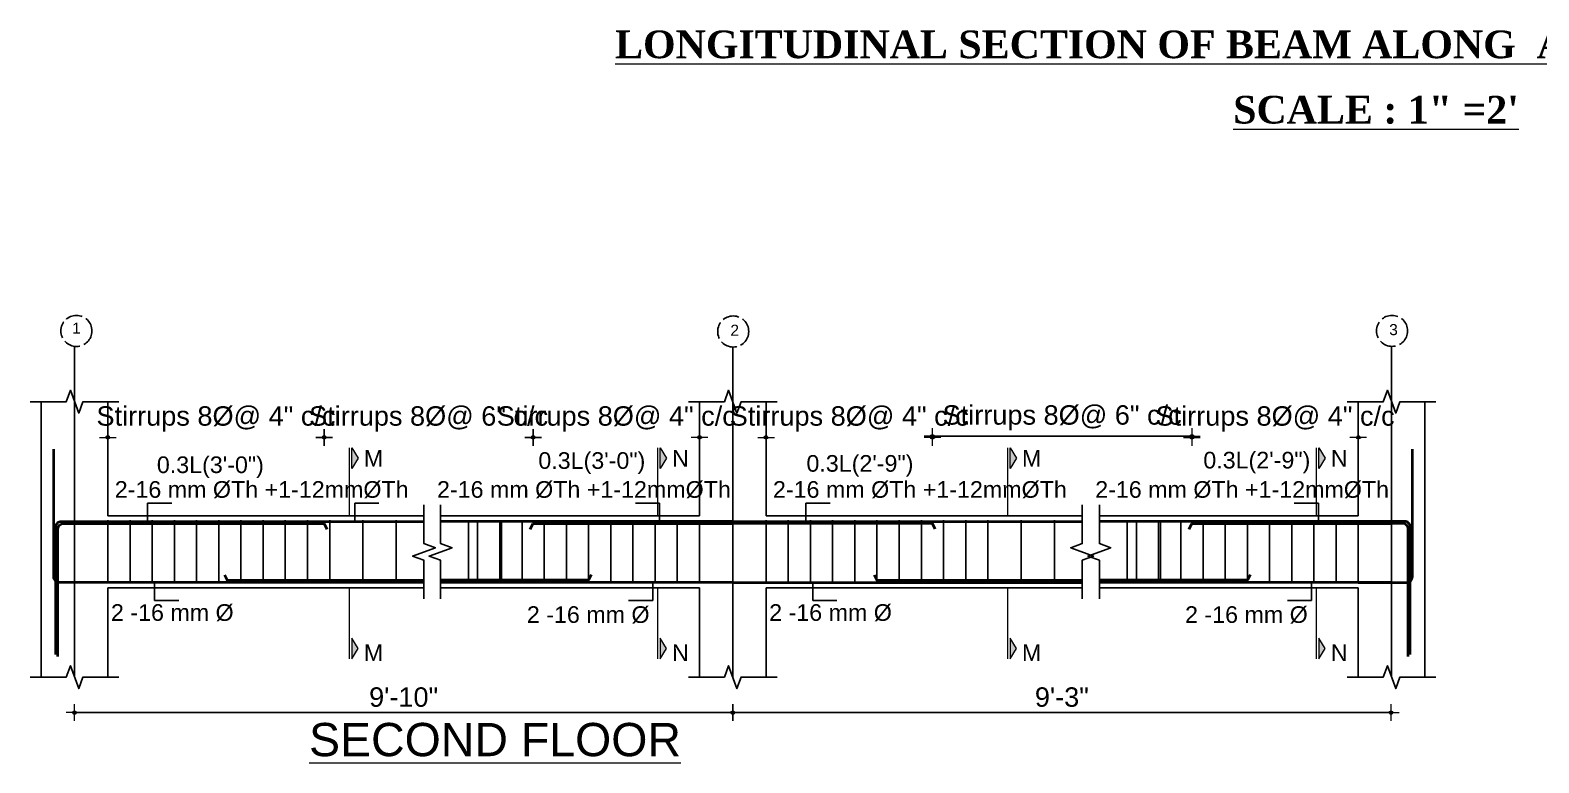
# Model space of a CAD drawing. Header units: inches. Extents: x 149715 to 156550, y -16726 to -14386.
# Drawn here: x 154111 to 154655, y -15326 to -15062 of the extents above; entities that cross this region are included whole.
import ezdxf
from ezdxf.enums import TextEntityAlignment as Align

# ---------------------------------------------------------------- set-up
doc = ezdxf.new("R2010")
doc.units = ezdxf.units.IN
doc.header["$LTSCALE"] = 0.5
doc.header["$MEASUREMENT"] = 0
doc.header["$PDMODE"] = 66
doc.linetypes.add('ACAD_ISO02W100', pattern=[15, 12, -3])
for name, color, linetype, lineweight in [('BAR', 5, 'Continuous', 40), ('dimension', 100, 'Continuous', 13), ('HATCH1', 4, 'ACAD_ISO02W100', 13), ('TEXT', 220, 'Continuous', 9)]:
    doc.layers.add(name, color=color, linetype=linetype, lineweight=lineweight)
doc.layers.add('STIRRUP', color=10, linetype='Continuous')
doc.styles.add('1.8', font='times.ttf', dxfattribs={"width": 0.8, "height": 6})
doc.styles.add('style1', font='arial.ttf', dxfattribs={"height": 7})
doc.dimstyles.new('1.4', dxfattribs={"dimscale": 0, "dimtxt": 6, "dimasz": 0.5, "dimexe": 2, "dimexo": 9, "dimgap": 2, "dimtad": 1, "dimdec": 0, "dimlfac": 0.5, "dimzin": 3, "dimdsep": 46, "dimlunit": 4, "dimtxsty": '1.8', "dimblk": 'DIM', "dimcen": 3, "dimdle": 3, "dimse1": 1, "dimse2": 1, "dimclrd": 256, "dimclre": 256, "dimclrt": 7, "dimadec": 1, "dimazin": 2, "dimtfac": 1, "dimtdec": 0, "dimtix": 1, "dimtofl": 0, "dimtmove": 2, "dimatfit": 3, "dimldrblk": 'ARW', "dimfxl": 2, "dimfrac": 2, "dimtolj": 2, "dimtzin": 0, "dimarcsym": 0})

# ---------------------------------------------------------------- blocks, each defined once
blk = doc.blocks.new('DIM')
at = {"layer": 'dimension'}
h = blk.add_hatch(color=256, dxfattribs=at)
h.paths.add_polyline_path([(0, 1.3), (0, 0), (1.3, 0, 0.414214)])
h.paths.add_polyline_path([(1.3, 0), (0, 0), (0, -1.3, 0.414214)])
h.paths.add_polyline_path([(0, 0), (-1.3, 0, 0.414214), (0, -1.3)])
h.paths.add_polyline_path([(0, 1.3, 0.414214), (-1.3, 0), (0, 0)])
for p, q in [((-6, 0), (6, 0)), ((0, 6), (0, -6))]:
    blk.add_line(p, q, dxfattribs=at)
blk.add_circle((0, 0), 1.28, dxfattribs=at)
blk = doc.blocks.new('*D728')
at = {"layer": 'Defpoints', "color": 0, "ltscale": 10, "transparency": 16777216}
for p in [(154216.74, -15208.51), (154138.74, -15220.49), (154216.74, -15225.05)]:
    blk.add_point(p, dxfattribs=at)
at = {"layer": 'dimension', "lineweight": -2, "ltscale": 10, "transparency": 16777216}
for p, q in [((154138.24, -15208.51), (154137.74, -15208.51)), ((154217.24, -15208.51), (154217.74, -15208.51))]:
    blk.add_line(p, q, dxfattribs=at)
at = {"layer": 'dimension', "lineweight": -2, "ltscale": 10, "transparency": 16777216, "xscale": 0.5, "yscale": 0.5, "zscale": 0.5}
blk.add_blockref('DIM', (154138.74, -15208.51), dxfattribs=at)
at = {"layer": 'dimension', "lineweight": -2, "ltscale": 10, "transparency": 16777216, "xscale": 0.5, "yscale": 0.5, "zscale": 0.5, "rotation": 180}
blk.add_blockref('DIM', (154216.74, -15208.51), dxfattribs=at)
at = {"layer": 'dimension', "color": 7, "ltscale": 10, "transparency": 16777216, "insert": (154177.74, -15201.85), "char_height": 7, "attachment_point": 5, "style": 'style1'}
blk.add_mtext('\\A2;Stirrups 8%%C@ 4" c/c', dxfattribs=at)
blk = doc.blocks.new('ARW')
at = {"layer": 'dimension'}
blk.add_lwpolyline([(10, 0, 0, 6, 0), (0, 0, 0, 0, 0), (10, 0, 0, 0, 0)], format="xyseb", dxfattribs=at)
blk = doc.blocks.new('*D729')
at = {"layer": 'Defpoints', "color": 0, "ltscale": 10, "transparency": 16777216}
for p in [(154292.09, -15208.51), (154216.74, -15225.05), (154292.09, -15239.57)]:
    blk.add_point(p, dxfattribs=at)
at = {"layer": 'dimension', "lineweight": -2, "ltscale": 10, "transparency": 16777216}
for p, q in [((154216.24, -15208.51), (154215.74, -15208.51)), ((154292.59, -15208.51), (154293.09, -15208.51))]:
    blk.add_line(p, q, dxfattribs=at)
at = {"layer": 'dimension', "lineweight": -2, "ltscale": 10, "transparency": 16777216, "xscale": 0.5, "yscale": 0.5, "zscale": 0.5}
blk.add_blockref('DIM', (154216.74, -15208.51), dxfattribs=at)
at = {"layer": 'dimension', "lineweight": -2, "ltscale": 10, "transparency": 16777216, "xscale": 0.5, "yscale": 0.5, "zscale": 0.5, "rotation": 180}
blk.add_blockref('DIM', (154292.09, -15208.51), dxfattribs=at)
at = {"layer": 'dimension', "color": 7, "ltscale": 10, "transparency": 16777216, "insert": (154254.41, -15201.85), "char_height": 7, "attachment_point": 5, "style": 'style1'}
blk.add_mtext('\\A2;Stirrups 8%%C@ 6" c/c', dxfattribs=at)
blk = doc.blocks.new('*D730')
at = {"layer": 'Defpoints', "color": 0, "ltscale": 10, "transparency": 16777216}
for p in [(154352.09, -15208.51), (154352.09, -15222.05), (154292.09, -15239.57)]:
    blk.add_point(p, dxfattribs=at)
at = {"layer": 'dimension', "lineweight": -2, "ltscale": 10, "transparency": 16777216}
for p, q in [((154291.59, -15208.51), (154291.09, -15208.51)), ((154352.59, -15208.51), (154353.09, -15208.51))]:
    blk.add_line(p, q, dxfattribs=at)
at = {"layer": 'dimension', "lineweight": -2, "ltscale": 10, "transparency": 16777216, "xscale": 0.5, "yscale": 0.5, "zscale": 0.5}
blk.add_blockref('DIM', (154292.09, -15208.51), dxfattribs=at)
at = {"layer": 'dimension', "lineweight": -2, "ltscale": 10, "transparency": 16777216, "xscale": 0.5, "yscale": 0.5, "zscale": 0.5, "rotation": 180}
blk.add_blockref('DIM', (154352.09, -15208.51), dxfattribs=at)
at = {"layer": 'dimension', "color": 7, "ltscale": 10, "transparency": 16777216, "insert": (154322.09, -15201.85), "char_height": 7, "attachment_point": 5, "style": 'style1'}
blk.add_mtext('\\A2;Stirrups 8%%C@ 4" c/c', dxfattribs=at)
blk = doc.blocks.new('*D731')
at = {"layer": 'Defpoints', "color": 0, "ltscale": 10, "transparency": 16777216}
for p in [(154376.09, -15208.51), (154376.09, -15222.05), (154436.09, -15239.57)]:
    blk.add_point(p, dxfattribs=at)
at = {"layer": 'dimension', "lineweight": -2, "ltscale": 10, "transparency": 16777216}
for p, q in [((154375.59, -15208.51), (154375.09, -15208.51)), ((154436.59, -15208.51), (154437.09, -15208.51))]:
    blk.add_line(p, q, dxfattribs=at)
at = {"layer": 'dimension', "lineweight": -2, "ltscale": 10, "transparency": 16777216, "xscale": 0.5, "yscale": 0.5, "zscale": 0.5}
blk.add_blockref('DIM', (154376.09, -15208.51), dxfattribs=at)
at = {"layer": 'dimension', "lineweight": -2, "ltscale": 10, "transparency": 16777216, "xscale": 0.5, "yscale": 0.5, "zscale": 0.5, "rotation": 180}
blk.add_blockref('DIM', (154436.09, -15208.51), dxfattribs=at)
at = {"layer": 'dimension', "color": 7, "ltscale": 10, "transparency": 16777216, "insert": (154406.09, -15201.85), "char_height": 7, "attachment_point": 5, "style": 'style1'}
blk.add_mtext('\\A2;Stirrups 8%%C@ 4" c/c', dxfattribs=at)
blk = doc.blocks.new('*D732')
at = {"layer": 'Defpoints', "color": 0, "ltscale": 10, "transparency": 16777216}
for p in [(154589.66, -15208.51), (154589.66, -15222.05), (154529.66, -15239.57)]:
    blk.add_point(p, dxfattribs=at)
at = {"layer": 'dimension', "lineweight": -2, "ltscale": 10, "transparency": 16777216}
for p, q in [((154529.16, -15208.51), (154528.66, -15208.51)), ((154590.16, -15208.51), (154590.66, -15208.51))]:
    blk.add_line(p, q, dxfattribs=at)
at = {"layer": 'dimension', "lineweight": -2, "ltscale": 10, "transparency": 16777216, "xscale": 0.5, "yscale": 0.5, "zscale": 0.5}
blk.add_blockref('DIM', (154529.66, -15208.51), dxfattribs=at)
at = {"layer": 'dimension', "lineweight": -2, "ltscale": 10, "transparency": 16777216, "xscale": 0.5, "yscale": 0.5, "zscale": 0.5, "rotation": 180}
blk.add_blockref('DIM', (154589.66, -15208.51), dxfattribs=at)
at = {"layer": 'dimension', "color": 7, "ltscale": 10, "transparency": 16777216, "insert": (154559.66, -15201.85), "char_height": 7, "attachment_point": 5, "style": 'style1'}
blk.add_mtext('\\A2;Stirrups 8%%C@ 4" c/c', dxfattribs=at)
blk = doc.blocks.new('*D735')
at = {"layer": 'Defpoints', "color": 0, "ltscale": 10, "transparency": 16777216}
for p in [(154529.66, -15208.14), (154436.09, -15239.57), (154529.66, -15239.57)]:
    blk.add_point(p, dxfattribs=at)
at = {"layer": 'dimension', "lineweight": -2, "ltscale": 10, "transparency": 16777216}
blk.add_line((154436.59, -15208.14), (154529.16, -15208.14), dxfattribs=at)
at = {"layer": 'dimension', "lineweight": -2, "ltscale": 10, "transparency": 16777216, "xscale": 0.5, "yscale": 0.5, "zscale": 0.5, "rotation": 180}
blk.add_blockref('DIM', (154436.09, -15208.14), dxfattribs=at)
at = {"layer": 'dimension', "lineweight": -2, "ltscale": 10, "transparency": 16777216, "xscale": 0.5, "yscale": 0.5, "zscale": 0.5}
blk.add_blockref('DIM', (154529.66, -15208.14), dxfattribs=at)
at = {"layer": 'dimension', "color": 7, "ltscale": 10, "transparency": 16777216, "insert": (154482.87, -15201.48), "char_height": 7, "attachment_point": 5, "style": 'style1'}
blk.add_mtext('\\A2;Stirrups 8%%C@ 6" c/c', dxfattribs=at)
blk = doc.blocks.new('*D720')
at = {"layer": 'Defpoints', "color": 0, "ltscale": 10, "transparency": 16777216}
for p in [(154126.74, -15295.01), (154364.09, -15295.01), (154364.09, -15307.82)]:
    blk.add_point(p, dxfattribs=at)
at = {"layer": 'dimension', "lineweight": -2, "ltscale": 10, "transparency": 16777216}
blk.add_line((154127.24, -15307.82), (154363.59, -15307.82), dxfattribs=at)
at = {"layer": 'dimension', "lineweight": -2, "ltscale": 10, "transparency": 16777216, "xscale": 0.5, "yscale": 0.5, "zscale": 0.5, "rotation": 180}
blk.add_blockref('DIM', (154126.74, -15307.82), dxfattribs=at)
at = {"layer": 'dimension', "lineweight": -2, "ltscale": 10, "transparency": 16777216, "xscale": 0.5, "yscale": 0.5, "zscale": 0.5}
blk.add_blockref('DIM', (154364.09, -15307.82), dxfattribs=at)
at = {"layer": 'dimension', "color": 7, "ltscale": 10, "transparency": 16777216, "insert": (154245.41, -15302.24), "char_height": 7, "attachment_point": 5, "style": 'style1'}
blk.add_mtext('\\A2;9\'-10"', dxfattribs=at)
blk = doc.blocks.new('*D721')
at = {"layer": 'Defpoints', "color": 0, "ltscale": 10, "transparency": 16777216}
for p in [(154364.09, -15295.01), (154601.44, -15295.01), (154601.44, -15307.82)]:
    blk.add_point(p, dxfattribs=at)
at = {"layer": 'dimension', "lineweight": -2, "ltscale": 10, "transparency": 16777216}
blk.add_line((154364.59, -15307.82), (154600.94, -15307.82), dxfattribs=at)
at = {"layer": 'dimension', "lineweight": -2, "ltscale": 10, "transparency": 16777216, "xscale": 0.5, "yscale": 0.5, "zscale": 0.5, "rotation": 180}
blk.add_blockref('DIM', (154364.09, -15307.82), dxfattribs=at)
at = {"layer": 'dimension', "lineweight": -2, "ltscale": 10, "transparency": 16777216, "xscale": 0.5, "yscale": 0.5, "zscale": 0.5}
blk.add_blockref('DIM', (154601.44, -15307.82), dxfattribs=at)
at = {"layer": 'dimension', "color": 7, "ltscale": 10, "transparency": 16777216, "insert": (154482.76, -15302.24), "char_height": 7, "attachment_point": 5, "style": 'style1'}
blk.add_mtext('\\A2;9\'-3"', dxfattribs=at)

msp = doc.modelspace()

# ---------------------------------------------------------------- hatches: boundary and pattern name
at = {"layer": 'TEXT', "ltscale": 10}
for points in [[(154226.72, -15212.27), (154226.72, -15219.77), (154229.03, -15216.02)], [(154337.89, -15212.27), (154337.89, -15219.77), (154340.2, -15216.02)], [(154464.08, -15212.27), (154464.08, -15219.77), (154466.39, -15216.02)], [(154575.45, -15212.27), (154575.45, -15219.77), (154577.76, -15216.02)], [(154226.72, -15288.41), (154226.72, -15280.91), (154229.03, -15284.66)], [(154337.89, -15288.41), (154337.89, -15280.91), (154340.2, -15284.66)], [(154464.08, -15288.41), (154464.08, -15280.91), (154466.39, -15284.66)], [(154575.45, -15288.41), (154575.45, -15280.91), (154577.76, -15284.66)]]:
    msp.add_hatch(color=256, dxfattribs=at).paths.add_polyline_path(points)

# ---------------------------------------------------------------- linework, layer by layer
for p, q in [((154126.74, -15195.65), (154126.74, -15175.7)), ((154364.09, -15195.65), (154364.09, -15175.7)), ((154601.66, -15195.65), (154601.66, -15175.7)), ((154126.74, -15195.65), (154126.74, -15295.01)), ((154364.09, -15195.65), (154364.09, -15295.01)), ((154601.66, -15195.65), (154601.66, -15295.01)), ((154126.74, -15295.01), (154126.74, -15275.05)), ((154364.09, -15295.01), (154364.09, -15275.05)), ((154601.66, -15295.01), (154601.66, -15275.05))]:
    msp.add_line(p, q)
at = {"ltscale": 10}
for p, q in [((154114.74, -15262.82), (154114.74, -15195.65)), ((154138.74, -15236.82), (154138.74, -15195.65)), ((154352.09, -15236.82), (154352.09, -15195.65)), ((154376.09, -15236.82), (154376.09, -15195.65)), ((154589.66, -15236.82), (154589.66, -15195.65)), ((154613.66, -15239.57), (154613.66, -15195.65)), ((154138.74, -15236.82), (154252.74, -15236.82)), ((154258.74, -15236.82), (154352.09, -15236.82)), ((154490.09, -15236.82), (154376.09, -15236.82)), ((154496.3, -15236.82), (154589.66, -15236.82)), ((154613.66, -15295.01), (154613.66, -15239.57)), ((154114.74, -15295.01), (154114.74, -15262.82)), ((154138.74, -15295.01), (154138.74, -15262.82)), ((154138.74, -15262.82), (154252.74, -15262.82)), ((154258.74, -15262.82), (154352.09, -15262.82)), ((154352.09, -15295.01), (154352.09, -15262.82)), ((154490.09, -15262.82), (154376.09, -15262.82)), ((154376.09, -15295.01), (154376.09, -15262.82)), ((154496.3, -15262.82), (154589.66, -15262.82)), ((154589.66, -15295.01), (154589.66, -15262.82))]:
    msp.add_line(p, q, dxfattribs=at)
at = {"linetype": 'Continuous', "ltscale": 10}
for points in [[(154142.74, -15195.65), (154129.74, -15195.65), (154128.24, -15199.77), (154125.24, -15191.53), (154123.74, -15195.65), (154110.74, -15195.65)], [(154380.09, -15195.65), (154367.09, -15195.65), (154365.59, -15199.77), (154362.59, -15191.53), (154361.09, -15195.65), (154348.09, -15195.65)], [(154617.66, -15195.65), (154604.66, -15195.65), (154603.16, -15199.77), (154600.16, -15191.53), (154598.66, -15195.65), (154585.66, -15195.65)], [(154252.74, -15232.82), (154252.74, -15246.82), (154256.86, -15248.32), (154248.61, -15251.32), (154252.74, -15252.82), (154252.74, -15266.82)], [(154252.74, -15232.82), (154252.74, -15246.82), (154256.86, -15248.32), (154248.61, -15251.32), (154252.74, -15252.82), (154252.74, -15266.82)], [(154258.74, -15232.82), (154258.74, -15246.82), (154262.86, -15248.32), (154254.61, -15251.32), (154258.74, -15252.82), (154258.74, -15266.82)], [(154258.74, -15232.82), (154258.74, -15246.82), (154262.86, -15248.32), (154254.61, -15251.32), (154258.74, -15252.82), (154258.74, -15266.82)], [(154490.09, -15232.82), (154490.09, -15246.82), (154485.97, -15248.32), (154494.21, -15251.32), (154490.09, -15252.82), (154490.09, -15266.82)], [(154490.09, -15232.82), (154490.09, -15246.82), (154485.97, -15248.32), (154494.21, -15251.32), (154490.09, -15252.82), (154490.09, -15266.82)], [(154496.3, -15232.82), (154496.3, -15246.82), (154500.42, -15248.32), (154492.18, -15251.32), (154496.3, -15252.82), (154496.3, -15266.82)], [(154496.3, -15232.82), (154496.3, -15246.82), (154500.42, -15248.32), (154492.18, -15251.32), (154496.3, -15252.82), (154496.3, -15266.82)], [(154142.74, -15295.01), (154129.74, -15295.01), (154128.24, -15299.13), (154125.24, -15290.89), (154123.74, -15295.01), (154110.74, -15295.01)], [(154380.09, -15295.01), (154367.09, -15295.01), (154365.59, -15299.13), (154362.59, -15290.89), (154361.09, -15295.01), (154348.09, -15295.01)], [(154617.66, -15295.01), (154604.66, -15295.01), (154603.16, -15299.13), (154600.16, -15290.89), (154598.66, -15295.01), (154585.66, -15295.01)]]:
    msp.add_lwpolyline(points, dxfattribs=at)
at = {"layer": 'BAR', "ltscale": 10}
for p, q in [((154364.09, -15238.82), (154258.74, -15238.82)), ((154364.09, -15238.82), (154490.09, -15238.82)), ((154601.66, -15238.82), (154496.3, -15238.82)), ((154364.09, -15260.82), (154258.74, -15260.82)), ((154364.09, -15260.82), (154490.09, -15260.82)), ((154601.66, -15260.82), (154496.3, -15260.82))]:
    msp.add_line(p, q, dxfattribs=at)
for points in [[(154138.74, -15260.82), (154121.25, -15260.82, -0.414214), (154119.24, -15258.8), (154119.24, -15212.82)], [(154589.66, -15260.82), (154607.14, -15260.82, 0.414214), (154609.16, -15258.8), (154609.16, -15212.82)], [(154119.99, -15286.82), (154119.99, -15240.83, -0.414214), (154122, -15238.82), (154138.74, -15238.82)], [(154120.74, -15287.57), (154120.74, -15241.58, -0.414214), (154122.75, -15239.57), (154138.74, -15239.57)], [(154608.41, -15286.82), (154608.41, -15240.83, 0.414214), (154606.39, -15238.82), (154589.66, -15238.82)], [(154607.66, -15287.57), (154607.66, -15241.58, 0.414214), (154605.64, -15239.57), (154589.66, -15239.57)]]:
    msp.add_lwpolyline(points, format="xyb", dxfattribs=at)
for points in [[(154126.74, -15238.82), (154252.74, -15238.82)], [(154126.74, -15239.57), (154216.74, -15239.57), (154217.69, -15241.57)], [(154291.04, -15241.57), (154292.09, -15239.57), (154364.09, -15239.57)], [(154437.13, -15241.57), (154436.09, -15239.57), (154364.09, -15239.57)], [(154528.61, -15241.57), (154529.66, -15239.57), (154601.66, -15239.57)], [(154180.78, -15258.07), (154181.74, -15260.07), (154252.74, -15260.07)], [(154313.04, -15258.07), (154312.09, -15260.07), (154258.74, -15260.07)], [(154415.13, -15258.07), (154416.09, -15260.07), (154490.09, -15260.07)], [(154550.61, -15258.07), (154549.66, -15260.07), (154496.3, -15260.07)], [(154252.74, -15260.82), (154126.74, -15260.82)]]:
    msp.add_lwpolyline(points, dxfattribs=at)
at = {"layer": 'dimension', "ltscale": 10}
for p, q in [((154225.87, -15236.82), (154225.87, -15212.32)), ((154337.03, -15236.82), (154337.03, -15212.32)), ((154463.22, -15236.82), (154463.22, -15212.32)), ((154574.6, -15236.82), (154574.6, -15212.32)), ((154225.87, -15288.36), (154225.87, -15262.82)), ((154337.03, -15288.36), (154337.03, -15262.82)), ((154463.22, -15288.36), (154463.22, -15262.82)), ((154574.6, -15288.36), (154574.6, -15262.82))]:
    msp.add_line(p, q, dxfattribs=at)
for points in [[(154226.72, -15219.77), (154226.72, -15212.27), (154229.03, -15216.02), (154226.72, -15219.77)], [(154337.89, -15219.77), (154337.89, -15212.27), (154340.2, -15216.02), (154337.89, -15219.77)], [(154464.08, -15219.77), (154464.08, -15212.27), (154466.39, -15216.02), (154464.08, -15219.77)], [(154575.45, -15219.77), (154575.45, -15212.27), (154577.76, -15216.02), (154575.45, -15219.77)]]:
    msp.add_lwpolyline(points, dxfattribs=at)
at = {"layer": 'HATCH1', "lineweight": 25}
for centre in [(154127.42, -15170.12), (154364.25, -15170.32), (154601.82, -15170.1)]:
    msp.add_circle(centre, 5.6, dxfattribs=at)
at = {"layer": 'STIRRUP'}
for p, q in [((154138.74, -15238.42), (154138.74, -15261.22)), ((154146.74, -15238.42), (154146.74, -15261.22)), ((154154.74, -15238.42), (154154.74, -15261.22)), ((154162.74, -15238.42), (154162.74, -15261.22)), ((154170.74, -15238.42), (154170.74, -15261.22)), ((154178.74, -15238.42), (154178.74, -15261.22)), ((154186.74, -15238.42), (154186.74, -15261.22)), ((154194.74, -15238.42), (154194.74, -15261.22)), ((154202.74, -15238.42), (154202.74, -15261.22)), ((154210.74, -15238.42), (154210.74, -15261.22)), ((154218.74, -15238.42), (154218.74, -15261.22)), ((154230.74, -15238.42), (154230.74, -15261.22)), ((154242.74, -15238.42), (154242.74, -15261.22)), ((154268.74, -15238.42), (154268.74, -15261.22)), ((154272.09, -15238.42), (154272.09, -15261.22)), ((154280.09, -15238.42), (154280.09, -15261.22)), ((154280.74, -15238.42), (154280.74, -15261.22)), ((154288.09, -15238.42), (154288.09, -15261.22)), ((154296.09, -15238.42), (154296.09, -15261.22)), ((154304.09, -15238.42), (154304.09, -15261.22)), ((154312.09, -15238.42), (154312.09, -15261.22)), ((154320.09, -15238.42), (154320.09, -15261.22)), ((154328.09, -15238.42), (154328.09, -15261.22)), ((154336.09, -15238.42), (154336.09, -15261.22)), ((154344.09, -15238.42), (154344.09, -15261.22)), ((154352.09, -15238.42), (154352.09, -15261.22)), ((154376.09, -15238.42), (154376.09, -15261.22)), ((154384.09, -15238.42), (154384.09, -15261.22)), ((154392.09, -15238.42), (154392.09, -15261.22)), ((154400.09, -15238.42), (154400.09, -15261.22)), ((154408.09, -15238.42), (154408.09, -15261.22)), ((154416.09, -15238.42), (154416.09, -15261.22)), ((154424.09, -15238.42), (154424.09, -15261.22)), ((154432.09, -15238.42), (154432.09, -15261.22)), ((154440.09, -15238.42), (154440.09, -15261.22)), ((154448.09, -15238.42), (154448.09, -15261.22)), ((154456.09, -15238.42), (154456.09, -15261.22)), ((154468.09, -15238.42), (154468.09, -15261.22)), ((154480.09, -15238.42), (154480.09, -15261.22)), ((154506.3, -15238.42), (154506.3, -15261.22)), ((154509.66, -15238.42), (154509.66, -15261.22)), ((154517.66, -15238.42), (154517.66, -15261.22)), ((154518.3, -15238.42), (154518.3, -15261.22)), ((154525.66, -15238.42), (154525.66, -15261.22)), ((154533.66, -15238.42), (154533.66, -15261.22)), ((154541.66, -15238.42), (154541.66, -15261.22)), ((154549.66, -15238.42), (154549.66, -15261.22)), ((154557.66, -15238.42), (154557.66, -15261.22)), ((154565.66, -15238.42), (154565.66, -15261.22)), ((154573.66, -15238.42), (154573.66, -15261.22)), ((154581.66, -15238.42), (154581.66, -15261.22)), ((154589.66, -15238.42), (154589.66, -15261.22))]:
    msp.add_line(p, q, dxfattribs=at)
at = {"layer": 'TEXT', "ltscale": 10}
for points in [[(154226.72, -15280.91), (154226.72, -15288.41), (154229.03, -15284.66), (154226.72, -15280.91)], [(154337.89, -15280.91), (154337.89, -15288.41), (154340.2, -15284.66), (154337.89, -15280.91)], [(154464.08, -15280.91), (154464.08, -15288.41), (154466.39, -15284.66), (154464.08, -15280.91)], [(154575.45, -15280.91), (154575.45, -15288.41), (154577.76, -15284.66), (154575.45, -15280.91)]]:
    msp.add_lwpolyline(points, dxfattribs=at)

# ---------------------------------------------------------------- texts
at = {"layer": 'HATCH1', "lineweight": 25, "style": 'style1'}
for s, p in [('1', (154125.9, -15171.11)), ('2', (154363.23, -15171.87)), ('3', (154600.8, -15171.65))]:
    msp.add_text(s, height=4, dxfattribs=at).set_placement(p)
at = {"layer": 'TEXT', "style": 'style1'}
for s, p in [('0.3L(3\'-0")', (154156.42, -15221.39)), ('0.3L(3\'-0")', (154293.98, -15219.87)), ('0.3L(2\'-9")', (154390.66, -15220.9)), ('0.3L(2\'-9")', (154533.78, -15219.73))]:
    msp.add_text(s, height=6, dxfattribs=at).set_placement(p)
at = {"layer": 'TEXT', "ltscale": 10, "style": 'style1'}
for s, p in [('M', (154231.03, -15219.11)), ('N', (154342.19, -15219.11)), ('M', (154468.38, -15219.11)), ('N', (154579.76, -15219.11)), ('2-16 mm %%CTh +1-12mm%%CTh', (154141.24, -15230.31)), ('2-16 mm %%CTh +1-12mm%%CTh', (154257.44, -15230.31)), ('2-16 mm %%CTh +1-12mm%%CTh', (154378.59, -15230.31)), ('2-16 mm %%CTh +1-12mm%%CTh', (154494.79, -15230.31)), ('2 -16 mm %%C ', (154139.87, -15274.7)), ('2 -16 mm %%C ', (154289.84, -15275.44)), ('2 -16 mm %%C ', (154377.22, -15274.7)), ('2 -16 mm %%C ', (154527.19, -15275.44)), ('M', (154231.03, -15289.23)), ('N', (154342.19, -15289.23)), ('M', (154468.38, -15289.23)), ('N', (154579.76, -15289.23))]:
    msp.add_text(s, height=6, dxfattribs=at).set_placement(p)
at = {"layer": 'TEXT', "style": 'style1'}
msp.add_text('%%USECOND FLOOR', height=12, dxfattribs=at).set_placement((154278.36, -15317.53), align=Align.MIDDLE_CENTER)
at = {"layer": 'TEXT', "char_height": 10, "width": 450.6233, "attachment_point": 1, "style": 'style1'}
for s, insert in [('{\\fTimes New Roman|b1|i0|c0|p18;\\LLONGITUDINAL SECTION OF BEAM ALONG  A-A}', (154321.66, -15061.73)), ('{\\fTimes New Roman|b1|i0|c0|p18;\\LSCALE : 1" =2\'}', (154544.55, -15085.3))]:
    msp.add_mtext(s, dxfattribs=dict(at, insert=insert))

# ---------------------------------------------------------------- dimensions: what is measured, and where the dimension line sits
at = {"layer": 'dimension', "ltscale": 10}
for base, p1, p2, text, picture, middle in [((154216.74, -15208.51), (154138.74, -15220.49), (154216.74, -15225.05), 'Stirrups 8%%C@ 4" c/c', '*D728', (154177.74, -15201.85)), ((154292.09, -15208.51), (154216.74, -15225.05), (154292.09, -15239.57), 'Stirrups 8%%C@ 6" c/c', '*D729', (154254.41, -15201.85)), ((154352.09, -15208.51), (154292.09, -15239.57), (154352.09, -15222.05), 'Stirrups 8%%C@ 4" c/c', '*D730', (154322.09, -15201.85)), ((154529.66, -15208.14), (154436.09, -15239.57), (154529.66, -15239.57), 'Stirrups 8%%C@ 6" c/c', '*D735', (154482.87, -15201.48)), ((154589.66, -15208.51), (154529.66, -15239.57), (154589.66, -15222.05), 'Stirrups 8%%C@ 4" c/c', '*D732', (154559.66, -15201.85)), ((154364.09, -15307.82), (154126.74, -15295.01), (154364.09, -15295.01), '9\'-10"', '*D720', (154245.41, -15302.24)), ((154601.44, -15307.82), (154364.09, -15295.01), (154601.44, -15295.01), '9\'-3"', '*D721', (154482.76, -15302.24))]:
    dim = msp.add_linear_dim(base=base, p1=p1, p2=p2, text=text, dimstyle='1.4', override={"dimscale": 1, "dimtxsty": 'style1'}, dxfattribs=at)
    dim.commit()
    dim.dimension.update_dxf_attribs({"geometry": picture, "text_midpoint": middle})
dim = msp.add_linear_dim(base=(154376.09, -15208.51), p1=(154436.09, -15239.57), p2=(154376.09, -15222.05), angle=180, text='Stirrups 8%%C@ 4" c/c', dimstyle='1.4', override={"dimscale": 1, "dimtxsty": 'style1'}, dxfattribs=at)
dim.commit()
dim.dimension.update_dxf_attribs({"geometry": '*D731', "text_midpoint": (154406.09, -15201.85)})

# ---------------------------------------------------------------- leaders
for points in [[(154153.09, -15238.42), (154153.09, -15232.21), (154161.81, -15232.21)], [(154227.77, -15238.42), (154227.77, -15232.21), (154236.49, -15232.21)], [(154337.73, -15238.42), (154337.73, -15232.21), (154329.01, -15232.21)], [(154390.44, -15238.42), (154390.44, -15232.21), (154399.16, -15232.21)], [(154575.3, -15238.42), (154575.3, -15232.21), (154566.58, -15232.21)], [(154155.57, -15261.22), (154155.57, -15267.42), (154164.29, -15267.42)], [(154335.25, -15261.22), (154335.25, -15267.42), (154326.53, -15267.42)], [(154392.93, -15261.22), (154392.93, -15267.42), (154401.65, -15267.42)], [(154572.82, -15261.22), (154572.82, -15267.42), (154564.1, -15267.42)]]:
    msp.add_leader(points, dimstyle='1.4', override={"dimscale": 1, "dimtxsty": 'style1'}, dxfattribs=at)

doc.saveas('drawing.dxf')
